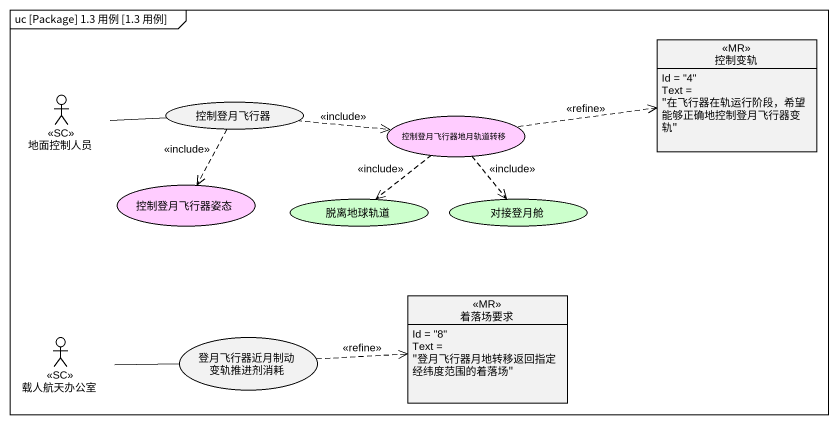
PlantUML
@startuml
mainframe uc [Package] 1.3 用例 [1.3 用例]
allowmixing
hide circle
hide empty members
class 控制变轨 <<MR>> {
  Id = "4"
  Text = "在飞行器在轨运行阶段，希望能够正确地控制登月飞行器变轨"
}
actor 地面控制人员 <<SC>>
usecase 控制登月飞行器
usecase 控制登月飞行器地月轨道转移 #FFCCFF
usecase 控制登月飞行器姿态 #FFCCFF
usecase 脱离地球轨道 #CCFFCC
usecase 对接登月舱 #CCFFCC
class 着落场要求 <<MR>> {
  Id = "8"
  Text = "登月飞行器月地转移返回指定经纬度范围的着落场"
}
actor 载人航天办公室 <<SC>>
usecase 登月飞行器近月制动变轨推进剂消耗
地面控制人员 -right- 控制登月飞行器
控制登月飞行器 .right.> 控制登月飞行器地月轨道转移 : <<include>>
控制登月飞行器 ..> 控制登月飞行器姿态 : <<include>>
控制登月飞行器地月轨道转移 .right.> 控制变轨 : <<refine>>
控制登月飞行器地月轨道转移 ..> 脱离地球轨道 : <<include>>
控制登月飞行器地月轨道转移 ..> 对接登月舱 : <<include>>
载人航天办公室 -right- 登月飞行器近月制动变轨推进剂消耗
登月飞行器近月制动变轨推进剂消耗 .right.> 着落场要求 : <<refine>>
@enduml
